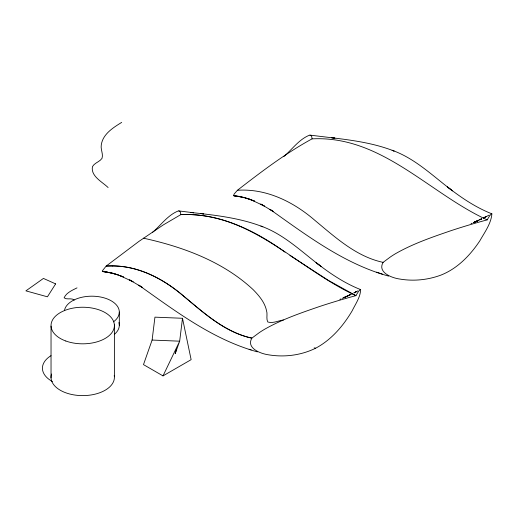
<?xml version="1.0" encoding="UTF-8"?>
<svg xmlns="http://www.w3.org/2000/svg" width="518" height="518" viewBox="0 0 518 518"><rect width="100%" height="100%" fill="white"/><g stroke="black" fill="none" stroke-linecap="round" stroke-linejoin="round"><path stroke-width="0.78" d="M152.111 340.054L154.94 317.152L182.498 318.285L191.129 359.66L163.008 375.893L143.48 364.614L152.111 340.054L179.668 341.187L182.498 318.285M176.496 349.1L175.207 353.652L179.668 341.187L163.008 375.893M383.1 262.367C377.188 272.468 391.984 277.985 399.676 279.027C413.5 281.41 427.939 279.973 441.064 275.045C457.498 268.538 470.221 255.29 479.843 240.805C484.595 232.375 491.116 223.666 491.893 213.824L491.019 214.187L489.445 216.142L487.173 219.872L481.649 221.374A472.397 272.733 0 0 0 450.79 230.743C432.006 237.192 413.021 243.693 395.713 253.574A113.785 65.695 0 0 0 390.566 256.831L383.1 262.367C356.242 256.604 335.528 237.477 315.035 220.493C293.654 201.949 266.401 188.274 237.425 190.281L234.162 194.017L233.579 195.674L244.509 197.598L239.853 196.62L249.663 199.171L245.305 197.895L254.662 201.126L250.57 199.585L264.394 206.06L260.755 204.06L273.355 211.545L269.969 209.376C307.012 235.573 344.166 263.85 388.642 276.107M152.447 232.446C160.917 225.226 167.826 214.996 178.432 210.891L179.707 211.253L180.51 212.477L180.808 214.633L163.403 224.838L138.863 241.44L106.184 266.051L102.318 270.862L102.337 271.445L113.267 273.368L108.612 272.397L118.421 274.941L114.064 273.666L123.42 276.903L119.328 275.356L133.152 281.831L129.513 279.83L142.12 287.315L138.727 285.146C175.783 311.337 212.911 339.64 257.401 351.877M283.689 156.676C292.158 149.456 299.067 139.225 309.673 135.12L310.949 135.483L311.752 136.707L312.05 138.863C285.483 153.36 261.299 171.782 237.425 190.281M121.691 122.39C113.17 127.648 102.81 134.084 101.282 144.904C100.44 149.443 103.445 153.93 102.027 158.346C99.618 161.927 94.626 162.736 92.469 166.582C90.495 176.172 102.35 181.915 108.113 187.542M315.656 348.206C331.352 339.886 343.233 325.919 352.169 310.813C355.432 304.092 360.418 297.235 360.651 289.594L359.777 289.963L358.21 291.919L355.931 295.642L350.408 297.144A472.397 272.733 0 0 0 319.548 306.514C300.764 312.963 281.779 319.464 264.471 329.351A113.785 65.695 0 0 0 259.324 332.601L251.858 338.137C245.946 348.238 260.742 353.755 268.434 354.798C284.337 357.491 301.146 355.342 315.656 348.206L314.161 347.876M489.154 215.087L485.23 217.113M357.912 290.857L355.4 292.171M355.348 292.191L356.63 291.53L353.995 292.884M486.512 216.459L483.527 217.955M353.956 292.903L355.186 292.275M485.12 217.165L486.454 216.492M483.475 217.981L484.88 217.295M480.361 219.49L481.811 218.79M352.02 293.861L349.119 295.26L350.44 294.625L349.631 295.007M480.283 219.522L481.682 218.855L478.172 220.506M480.095 219.606L480.84 219.256M348.892 295.364L349.598 295.027L347.902 295.823M348.776 295.415L349.495 295.079M479.94 219.677L480.698 219.321M348.588 295.506L346.93 296.277L347.617 295.959M347.779 295.882L348.51 295.545M478.082 220.545L478.859 220.182L476.081 221.445M346.84 296.315L347.533 295.998M477.117 220.979L477.907 220.623M346.665 296.393L345.875 296.756L346.574 296.432M345.92 296.73L347.494 296.018M345.784 296.795L346.529 296.458M476.974 221.044L477.725 220.707M344.839 297.215L346.438 296.497M476.838 221.108L474.915 221.957M344.794 297.241L345.545 296.898L344.645 297.306M345.357 296.989L343.674 297.733L344.392 297.416M474.864 221.982L475.634 221.646L473.711 222.481M343.57 297.779L344.34 297.436M344.146 297.526L342.029 298.439M474.339 222.209L473.271 222.669M77.014 287.878C72.313 290.235 66.252 292.748 64.115 297.811C66.822 300.136 71.575 297.487 74.249 300.116M471.076 223.588L471.95 223.226M339.834 299.359L340.708 298.996M235.301 195.467L234.175 195.785L239.161 196.426L233.812 195.785M104.06 271.238L102.933 271.561L107.919 272.196L102.57 271.555M283.437 319.982C278.354 320.668 272.882 323.659 267.787 321.982C265.928 318.557 267.806 314.206 266.492 310.509C264.679 302.234 258.961 295.558 253.172 289.672C223.103 261.596 183.068 246.84 143.473 238.183M312.05 138.863C381.332 135.295 428.82 193.065 487.173 219.872M310.036 135.133L334.893 138.131L331.682 137.749C352.81 140.236 374.184 143.227 394.101 151.042L392.113 150.272C415.378 158.534 433.203 176.366 452.57 190.877L447.293 186.823C460.988 197.539 475.874 207.569 491.815 213.792M178.794 210.91L193.693 212.775L190.397 212.399C214.866 215.132 239.763 217.787 262.859 226.813M249.152 349.236L251.217 349.935M376.528 272.151L382.459 274.164M260.871 226.049C284.136 234.304 301.962 252.143 321.328 266.647L316.051 262.594C329.746 273.31 344.632 283.34 360.58 289.562M284.984 252.13C254.733 230.167 219.082 212.989 180.808 214.633C250.194 211.312 297.416 268.712 355.931 295.642L328.619 280.516L289.892 255.445M119.315 312.056L119.315 325.252M114.387 324.948L114.387 376.741M51.036 326.107L51.036 377.9M118.907 322.539A27.486 15.87 0 0 1 114.472 334.246M64.485 310.418A27.486 15.87 0 0 1 102.124 297.345A27.486 15.87 0 0 1 113.468 321.846M52.435 381.533A31.689 18.298 0 0 1 51.01 355.672M114.232 375.433A31.689 18.298 0 0 1 81.456 395.603A31.689 18.298 0 0 1 51.547 373.996M55.633 283.89L47.423 296.814L25.9 290.857L43.441 278.425L55.633 283.89M484.958 217.249L483.624 217.91L484.997 217.223M480.769 219.289L480.056 219.626L480.801 219.269M477.816 220.662L477.072 221.005L477.861 220.642M476.696 221.173L475.932 221.51L476.696 221.173M475.582 221.665L474.76 222.028L475.582 221.665M112.568 265.987L106.184 266.051C135.198 264.025 162.393 277.739 183.793 296.27C204.247 313.248 225.026 332.375 251.858 338.137C225.019 332.245 204.319 313.286 183.793 296.27C163.876 279.267 139.355 265.993 112.568 265.987M203.652 213.902L200.427 213.526L203.652 213.902M65.792 340.999A31.689 18.298 0 0 0 114.374 326.256A31.689 18.298 0 0 0 67.968 309.337A31.689 18.298 0 0 0 65.792 340.999"/></g></svg>
